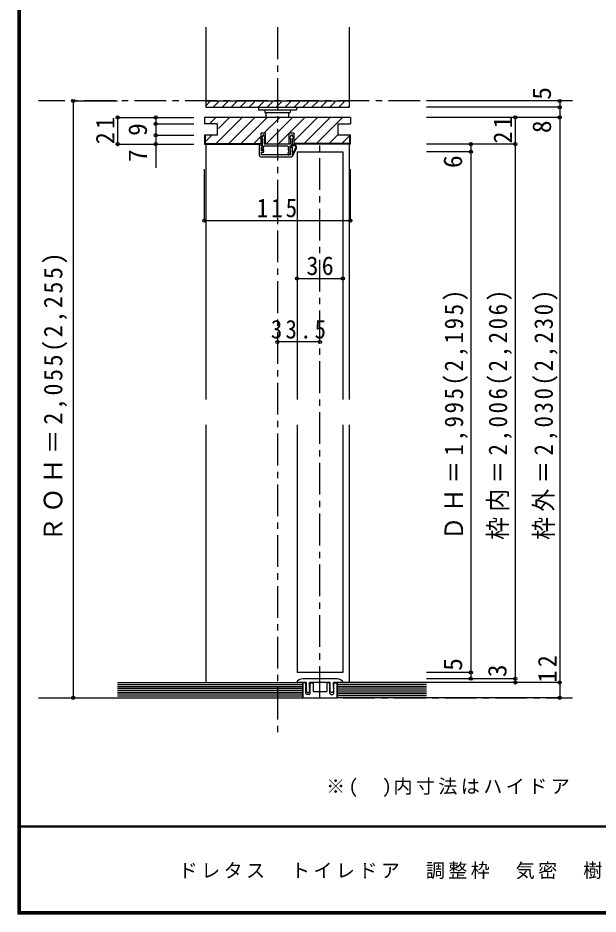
# Model space of a CAD drawing. Units: millimetres at full size, sheet at 1:5. Extents: x -973 to 977, y -718 to 696.
# Drawn here: x -973 to -516, y -701 to 5 of the extents above; entities that cross this region are included whole.
import ezdxf
from ezdxf.enums import TextEntityAlignment as Align

# ---------------------------------------------------------------- set-up
doc = ezdxf.new("R2010")
doc.units = ezdxf.units.MM
doc.header["$LTSCALE"] = 5
doc.header["$PDMODE"] = 32
doc.header["$PDSIZE"] = 2.5
doc.linetypes.add('CHAIN1', pattern=[8, 5, -1, 1, -1])
doc.linetypes.add('DASHED1', pattern=[1.8, 1.2, -0.6])
for name, color, linetype in [('0-0_補助線', 7, 'Continuous'), ('0-1_通り芯', 4, 'CHAIN1'), ('0-3_仕上げ', 7, 'Continuous'), ('0-4_枠', 3, 'Continuous'), ('0-6_扉', 6, 'Continuous'), ('0-7_金物', 7, 'Continuous'), ('0-8_戸当', 7, 'Continuous'), ('0-A_文字', 3, 'Continuous'), ('0-B_寸法', 7, 'Continuous'), ('0-C_ハッチ', 4, 'Continuous'), ('F-1_枠', 6, 'Continuous'), ('F-A_文字', 7, 'Continuous')]:
    doc.layers.add(name, color=color, linetype=linetype)
doc.styles.add('ＭＳ ゴシック', font='')
doc.styles.get('ＭＳ ゴシック').set_extended_font_data('MS Gothic')

msp = doc.modelspace()

# ---------------------------------------------------------------- linework, layer by layer
at = {"layer": '0-0_補助線', "color": 4}
for p, q in [((-894.783, -73.5), (-894.783, -94.5)), ((-864.783, -87.5), (-864.783, -113.271)), ((-826.372, -154.773), (-826.372, -114.324)), ((-711.372, -154.773), (-711.372, -114.324)), ((-826.372, -154.773), (-711.372, -154.773))]:
    msp.add_line(p, q, dxfattribs=at)
at = {"layer": '0-0_補助線'}
for p in [(-894.783, -73.5), (-864.783, -87.5), (-894.783, -94.5), (-864.783, -94.5), (-826.372, -154.773), (-711.372, -154.773)]:
    msp.add_point(p, dxfattribs=at)
at = {"layer": '0-1_通り芯'}
for p, q in [((-768.872, -2.5), (-768.872, -558.742)), ((-536.426, -60.5), (-957.002, -60.5)), ((-735.372, -530.5), (-735.372, -94.5)), ((-957.002, -530.5), (-536.426, -530.5))]:
    msp.add_line(p, q, dxfattribs=at)
at = {"layer": '0-3_仕上げ'}
for p, q in [((-825.372, -2.5), (-825.372, -65.5)), ((-712.372, -2.5), (-712.372, -65.5)), ((-825.372, -60.5), (-712.372, -60.5)), ((-825.372, -65.5), (-712.372, -65.5)), ((-894.783, -520), (-748.872, -520)), ((-894.783, -521.5), (-748.872, -521.5)), ((-651.426, -520), (-721.872, -520)), ((-651.426, -521.5), (-721.872, -521.5)), ((-894.783, -523), (-748.872, -523)), ((-894.783, -524.5), (-748.872, -524.5)), ((-894.783, -526), (-748.872, -526)), ((-894.783, -527.5), (-748.872, -527.5)), ((-894.783, -529), (-748.872, -529)), ((-651.426, -523), (-721.872, -523)), ((-651.426, -524.5), (-721.872, -524.5)), ((-651.426, -526), (-721.872, -526)), ((-651.426, -527.5), (-721.872, -527.5)), ((-651.426, -529), (-721.872, -529))]:
    msp.add_line(p, q, dxfattribs=at)
at = {"layer": '0-3_仕上げ', "color": 2}
for p, q in [((-894.783, -518.5), (-748.872, -518.5)), ((-748.872, -518.5), (-748.872, -530.5)), ((-894.783, -530.5), (-748.872, -530.5)), ((-651.426, -530.5), (-721.872, -530.5))]:
    msp.add_line(p, q, dxfattribs=at)
msp.add_lwpolyline([(-651.426, -518.5), (-721.872, -518.5), (-721.872, -530.5)], dxfattribs=at)
at = {"layer": '0-4_枠'}
for p, q in [((-826.372, -73.5), (-826.372, -78.5)), ((-711.372, -73.5), (-826.372, -73.5)), ((-711.372, -73.5), (-711.372, -78.5)), ((-816.372, -78.5), (-826.372, -78.5)), ((-816.372, -78.5), (-816.372, -87.5)), ((-721.371, -78.5), (-721.371, -87.5)), ((-721.371, -78.5), (-711.372, -78.5)), ((-816.372, -87.5), (-826.372, -87.5)), ((-826.372, -87.5), (-826.372, -94.5)), ((-755.851, -86), (-759.551, -86)), ((-759.551, -94.5), (-759.551, -86)), ((-755.851, -86), (-755.851, -94.5)), ((-711.372, -87.5), (-721.371, -87.5)), ((-711.872, -94), (-711.872, -87.5)), ((-711.372, -94.5), (-711.372, -87.5)), ((-826.372, -94.5), (-781.851, -94.5)), ((-759.551, -94.5), (-778.151, -94.5)), ((-711.872, -94), (-755.851, -94)), ((-711.372, -94.5), (-755.851, -94.5))]:
    msp.add_line(p, q, dxfattribs=at)
at = {"layer": '0-4_枠', "color": 4}
for p, q in [((-825.372, -94.5), (-825.372, -295.5)), ((-712.372, -94.5), (-712.372, -295.5)), ((-825.372, -315.5), (-825.372, -518.5)), ((-712.372, -315.5), (-712.372, -518.5))]:
    msp.add_line(p, q, dxfattribs=at)
at = {"layer": '0-4_枠'}
for points in [[(-825.872, -87.5), (-825.872, -94), (-781.851, -94)], [(-778.151, -94.5), (-778.151, -86), (-781.851, -86), (-781.851, -94.5)]]:
    msp.add_lwpolyline(points, dxfattribs=at)
at = {"layer": '0-6_扉'}
for p, q in [((-753.372, -100.5), (-753.372, -295.5)), ((-753.372, -100.5), (-717.372, -100.5)), ((-717.372, -100.5), (-717.372, -295.5)), ((-753.372, -315.5), (-753.372, -510.5)), ((-717.372, -315.5), (-717.372, -510.5)), ((-717.372, -510.5), (-753.372, -510.5))]:
    msp.add_line(p, q, dxfattribs=at)
at = {"layer": '0-7_金物'}
for p, q in [((-783.872, -65.5), (-753.872, -65.5)), ((-783.872, -65.5), (-783.872, -67.5)), ((-783.872, -67.5), (-753.872, -67.5)), ((-778.872, -67.5), (-778.872, -69.5)), ((-778.872, -69.5), (-758.872, -69.5)), ((-777.872, -69.5), (-777.872, -73.5)), ((-759.872, -73.5), (-759.872, -69.5)), ((-758.872, -67.5), (-758.872, -69.5)), ((-753.872, -65.5), (-753.872, -67.5)), ((-753.372, -518.5), (-753.372, -518.017)), ((-746.022, -518.5), (-753.372, -518.5)), ((-748.872, -530.5), (-748.872, -518.8)), ((-747.422, -518.8), (-748.872, -518.8)), ((-748.772, -518.8), (-748.772, -530.5)), ((-723.372, -515.5), (-747.372, -515.5)), ((-746.422, -521.05), (-746.422, -519.8)), ((-746.422, -521.05), (-746.214, -521.396)), ((-746.422, -522.05), (-746.214, -521.704)), ((-746.422, -526.8), (-746.422, -522.05)), ((-746.022, -521.5), (-746.229, -521.846)), ((-746.022, -521.5), (-746.022, -518.5)), ((-743.522, -521.5), (-743.522, -518.5)), ((-727.222, -518.5), (-743.522, -518.5)), ((-743.522, -521.5), (-743.314, -521.846)), ((-743.522, -522.5), (-743.314, -522.154)), ((-743.122, -521.05), (-743.329, -521.396)), ((-743.122, -522.05), (-743.329, -521.704)), ((-743.122, -521.05), (-743.122, -519.8)), ((-743.122, -526.8), (-743.122, -522.05)), ((-742.122, -518.8), (-740.772, -518.8)), ((-740.772, -518.8), (-740.772, -525.5)), ((-728.622, -518.8), (-729.972, -518.8)), ((-729.972, -518.8), (-729.972, -525.5)), ((-727.622, -521.05), (-727.622, -519.8)), ((-727.622, -521.05), (-727.414, -521.396)), ((-727.622, -522.05), (-727.414, -521.704)), ((-727.622, -526.8), (-727.622, -522.05)), ((-727.222, -521.5), (-727.429, -521.846)), ((-727.222, -522.5), (-727.429, -522.154)), ((-727.222, -521.5), (-727.222, -518.5)), ((-724.722, -521.5), (-724.722, -518.5)), ((-717.372, -518.5), (-724.722, -518.5)), ((-724.722, -521.5), (-724.514, -521.846)), ((-724.322, -521.05), (-724.529, -521.396)), ((-724.322, -522.05), (-724.529, -521.704)), ((-724.322, -521.05), (-724.322, -519.8)), ((-724.322, -526.8), (-724.322, -522.05)), ((-723.322, -518.8), (-721.872, -518.8)), ((-721.972, -518.8), (-721.972, -530.5)), ((-717.372, -518.5), (-717.372, -518.017)), ((-746.022, -523), (-746.229, -523.346)), ((-746.022, -524), (-746.229, -523.654)), ((-746.022, -524.5), (-746.229, -524.846)), ((-745.138, -526.34), (-746.192, -525.204)), ((-746.022, -524), (-746.022, -524.5)), ((-744.122, -527.8), (-745.422, -527.8)), ((-744.405, -526.34), (-743.352, -525.204)), ((-743.522, -523), (-743.522, -522.5)), ((-743.522, -523), (-743.314, -523.346)), ((-743.522, -524), (-743.314, -523.654)), ((-743.522, -524.5), (-743.522, -524)), ((-743.522, -524.5), (-743.314, -524.846)), ((-740.772, -525.5), (-735.872, -525.5)), ((-735.372, -526), (-735.872, -525.5)), ((-735.372, -526), (-734.872, -525.5)), ((-734.872, -525.5), (-729.972, -525.5)), ((-727.222, -523), (-727.429, -523.346)), ((-727.222, -524), (-727.429, -523.654)), ((-727.222, -524.5), (-727.429, -524.846)), ((-726.338, -526.34), (-727.392, -525.204)), ((-727.222, -523), (-727.222, -522.5)), ((-727.222, -524.5), (-727.222, -524)), ((-726.622, -527.8), (-725.322, -527.8)), ((-725.605, -526.34), (-724.552, -525.204)), ((-724.722, -523), (-724.514, -523.346)), ((-724.722, -524), (-724.514, -523.654)), ((-724.722, -524), (-724.722, -524.5)), ((-724.722, -524.5), (-724.514, -524.846))]:
    msp.add_line(p, q, dxfattribs=at)
for points in [[(-748.872, -530.5), (-721.872, -530.5), (-721.872, -518.8)], [(-746.022, -523), (-746.022, -522.5), (-746.229, -522.154)], [(-724.722, -523), (-724.722, -522.5), (-724.514, -522.154)]]:
    msp.add_lwpolyline(points, dxfattribs=at)
for centre, radius, start, end in [((-752.372, -518.017), 1, 123.74899, 180), ((-747.372, -525.5), 10, 90, 123.74899), ((-747.422, -519.8), 1, 0, 90), ((-745.972, -522), 0.3, 149.05365, 210.94635), ((-746.472, -521.55), 0.3, 329.05368, 30.94635), ((-743.072, -521.55), 0.3, 149.05365, 210.94632), ((-743.572, -522), 0.3, 329.05366, 30.94633), ((-742.122, -519.8), 1, 90, 180), ((-728.622, -519.8), 1, 0, 90), ((-727.172, -522), 0.3, 149.05368, 210.94635), ((-727.672, -521.55), 0.3, 329.05368, 30.94635), ((-724.272, -521.55), 0.3, 149.05365, 210.94632), ((-724.772, -522), 0.3, 329.05365, 30.94635), ((-723.322, -519.8), 1, 90, 180), ((-723.372, -525.5), 10, 56.25101, 90), ((-718.372, -518.017), 1, 0, 56.25101), ((-745.422, -526.8), 1, 180, 270), ((-745.972, -523.5), 0.3, 149.05365, 210.94635), ((-745.972, -525), 0.3, 149.05362, 222.83826), ((-744.772, -526), 0.5, 222.83826, 317.16173), ((-744.122, -526.8), 1, 270, 0), ((-743.572, -525), 0.3, 317.16173, 30.9463), ((-743.572, -523.5), 0.3, 329.05366, 30.94633), ((-726.622, -526.8), 1, 180, 270), ((-727.172, -523.5), 0.3, 149.05368, 210.94635), ((-727.172, -525), 0.3, 149.05368, 222.83826), ((-725.972, -526), 0.5, 222.83826, 317.16174), ((-725.322, -526.8), 1, 270, 0), ((-724.772, -525), 0.3, 317.16174, 30.94638), ((-724.772, -523.5), 0.3, 329.05365, 30.94635)]:
    msp.add_arc(centre, radius, start, end, dxfattribs=at)
at = {"layer": '0-8_戸当'}
for p, q in [((-780.701, -90), (-781.851, -90)), ((-780.701, -94.5), (-780.701, -90)), ((-759.251, -90), (-757.751, -87)), ((-759.251, -90), (-758.501, -90)), ((-758.501, -90), (-758.501, -94.5)), ((-757.751, -87), (-755.851, -90)), ((-757.001, -95.2), (-757.001, -90)), ((-757.001, -90), (-755.851, -90)), ((-783.001, -103.5), (-783.001, -94.8)), ((-782.476, -94.602), (-781.026, -96.502)), ((-781.251, -97), (-781.501, -97)), ((-781.488, -97.387), (-781.015, -99.105)), ((-781.201, -97), (-780.951, -97)), ((-780.199, -97.834), (-779.887, -98.695)), ((-779.751, -96.5), (-779.751, -97)), ((-761.001, -96), (-779.251, -96)), ((-758.501, -94.5), (-779.201, -94.5)), ((-760.501, -96.5), (-760.501, -98.46)), ((-759.101, -96), (-759.101, -98.337)), ((-758.001, -96), (-759.101, -96)), ((-757.701, -97), (-758.953, -98.203)), ((-758.001, -95.2), (-758.001, -96)), ((-757.001, -95.2), (-758.001, -95.2)), ((-755.501, -95.9), (-758.001, -95.9)), ((-757.001, -97), (-757.701, -97)), ((-755.501, -95.2), (-757.001, -95.2)), ((-757.001, -104), (-757.001, -97)), ((-754.517, -97.491), (-757.001, -102.44)), ((-753.891, -97.805), (-757.001, -104)), ((-782.001, -104.5), (-757.501, -104.5)), ((-758.501, -103), (-781.501, -103)), ((-759.951, -99.469), (-760.769, -102.092)), ((-758.655, -100.018), (-759.433, -102.509)), ((-758.55, -99), (-758.501, -99)), ((-758.501, -103), (-758.501, -99))]:
    msp.add_line(p, q, dxfattribs=at)
for points in [[(-778.451, -90), (-779.951, -87), (-781.851, -90)], [(-778.451, -90), (-779.201, -90), (-779.201, -94.5)], [(-781.501, -103), (-781.501, -100.9), (-779.501, -100.9), (-779.501, -99.7), (-781.501, -99.7), (-781.501, -97)], [(-780.701, -94.5), (-780.951, -94.5), (-780.951, -97)]]:
    msp.add_lwpolyline(points, dxfattribs=at)
for centre, radius, start, end in [((-782.701, -94.8), 0.3, 41.34778, 180), ((-781.201, -97.3), 0.3, 90, 196.79003), ((-781.251, -96.7), 0.3, 270, 41.34778), ((-780.451, -98.9), 0.6, 270, 23.33765), ((-780.751, -97), 1, 303.47738, 0), ((-779.251, -96.5), 0.5, 90, 180), ((-761.001, -96.5), 0.5, 0, 90), ((-759.301, -98.46), 1.2, 180, 237.21126), ((-758.301, -98.337), 0.8, 180, 221.40962), ((-758.55, -98.5), 0.5, 143.61521, 270), ((-755.501, -97), 1.8, 333.42485, 90), ((-755.501, -97), 1.1, 333.42485, 90), ((-782.001, -103.5), 1, 180, 270), ((-780.451, -98.9), 0.6, 196.79003, 270), ((-760.101, -102.3), 0.7, 162.67017, 342.67017), ((-759.801, -99.66), 1.2, 342.67017, 41.40962), ((-757.501, -104), 0.5, 270, 0)]:
    msp.add_arc(centre, radius, start, end, dxfattribs=at)
at = {"layer": '0-B_寸法', "color": 4}
for p, q in [((-929.783, -60.5), (-894.783, -60.5)), ((-929.783, -60.5), (-929.783, -530.5)), ((-546.426, -60.5), (-651.426, -60.5)), ((-546.426, -60.5), (-546.426, -530.5)), ((-546.426, -65.5), (-651.426, -65.5)), ((-894.783, -73.5), (-834.783, -73.5)), ((-864.783, -73.5), (-864.783, -87.5)), ((-546.426, -73.5), (-651.426, -73.5)), ((-581.426, -73.5), (-581.426, -518.5)), ((-864.783, -78.5), (-834.783, -78.5)), ((-864.783, -87.5), (-834.783, -87.5)), ((-894.783, -94.5), (-834.783, -94.5)), ((-581.426, -94.5), (-651.426, -94.5)), ((-616.426, -94.5), (-616.426, -515.5)), ((-616.426, -100.5), (-651.426, -100.5)), ((-753.372, -200.312), (-717.372, -200.312)), ((-735.372, -250.312), (-768.872, -250.312)), ((-616.426, -510.5), (-651.426, -510.5)), ((-581.426, -515.5), (-651.426, -515.5)), ((-546.426, -518.5), (-651.426, -518.5)), ((-929.783, -530.5), (-894.783, -530.5)), ((-546.426, -530.5), (-651.426, -530.5))]:
    msp.add_line(p, q, dxfattribs=at)
at = {"layer": '0-B_寸法'}
for p in [(-929.783, -60.5), (-546.426, -60.5), (-546.426, -65.5), (-894.783, -73.5), (-864.783, -73.5), (-864.783, -78.5), (-581.426, -73.5), (-546.426, -73.5), (-864.783, -87.5), (-894.783, -94.5), (-864.783, -94.5), (-616.426, -94.5), (-581.426, -94.5), (-616.426, -100.5), (-753.372, -200.312), (-717.372, -200.312), (-768.872, -250.312), (-735.372, -250.312), (-616.426, -510.5), (-616.426, -515.5), (-581.426, -515.5), (-581.426, -518.5), (-546.426, -518.5), (-929.783, -530.5), (-546.426, -530.5)]:
    msp.add_point(p, dxfattribs=at)
at = {"layer": '0-C_ハッチ', "linetype": 'DASHED1'}
for p, q in [((-825.372, -64.395), (-821.477, -60.5)), ((-819.406, -65.5), (-814.406, -60.5)), ((-812.335, -65.5), (-807.335, -60.5)), ((-805.264, -65.5), (-800.264, -60.5)), ((-798.193, -65.5), (-793.193, -60.5)), ((-791.122, -65.5), (-786.122, -60.5)), ((-784.051, -65.5), (-779.051, -60.5)), ((-776.98, -65.5), (-771.98, -60.5)), ((-769.909, -65.5), (-764.909, -60.5)), ((-762.837, -65.5), (-757.837, -60.5)), ((-755.766, -65.5), (-750.766, -60.5)), ((-748.695, -65.5), (-743.695, -60.5)), ((-741.624, -65.5), (-736.624, -60.5)), ((-734.553, -65.5), (-729.553, -60.5)), ((-727.482, -65.5), (-722.482, -60.5)), ((-720.411, -65.5), (-715.411, -60.5)), ((-713.34, -65.5), (-712.372, -64.532))]:
    msp.add_line(p, q, dxfattribs=at)
at = {"layer": '0-C_ハッチ'}
for p, q in [((-822.458, -78.5), (-817.458, -73.5)), ((-817.159, -94), (-796.659, -73.5)), ((-815.372, -82.313), (-806.558, -73.5)), ((-807.259, -94), (-786.759, -73.5)), ((-797.36, -94), (-776.86, -73.5)), ((-779.46, -86), (-766.96, -73.5)), ((-777.561, -94), (-757.061, -73.5)), ((-767.661, -94), (-747.161, -73.5)), ((-755.851, -92.089), (-737.262, -73.5)), ((-747.862, -94), (-727.362, -73.5)), ((-737.963, -94), (-717.463, -73.5)), ((-825.872, -92.814), (-820.558, -87.5)), ((-787.46, -94), (-781.851, -88.391)), ((-728.063, -94), (-721.563, -87.5)), ((-718.164, -94), (-711.872, -87.708))]:
    msp.add_line(p, q, dxfattribs=at)
at = {"layer": 'F-1_枠'}
for p, q in [((-973.347, 695.833), (-973.347, -700.833)), ((-972.514, 695.833), (-972.514, -700.833)), ((-971.68, 695.833), (-971.68, -700.833)), ((976.653, -631.667), (-973.347, -631.667)), ((976.653, -632.5), (-973.347, -632.5)), ((976.653, -699.167), (-973.347, -699.167)), ((976.653, -700), (-973.347, -700)), ((976.653, -700.833), (-973.347, -700.833))]:
    msp.add_line(p, q, dxfattribs=at)

# ---------------------------------------------------------------- texts
at = {"layer": '0-0_補助線', "style": 'ＭＳ ゴシック'}
msp.add_text('7', height=14.66, rotation=90, dxfattribs=at).set_placement((-867.283, -108.552), align=Align.BOTTOM_LEFT)
at = {"layer": '0-0_補助線', "insert": (-897.283, -94.625), "char_height": 14.66, "attachment_point": 7, "rotation": 90, "style": 'ＭＳ ゴシック'}
msp.add_mtext('\\T1.27;\\W0.95;21', dxfattribs=at)
at = {"layer": '0-0_補助線', "insert": (-785.122, -152.273), "char_height": 14.66, "attachment_point": 7, "style": 'ＭＳ ゴシック'}
msp.add_mtext('\\T1.27;\\W0.9;115', dxfattribs=at)
at = {"layer": '0-A_文字', "color": 7, "insert": (-730.487, -608.63), "char_height": 11, "attachment_point": 7, "style": 'ＭＳ ゴシック'}
msp.add_mtext('\\T1.18;※(\u3000)内寸法はハイドア', dxfattribs=at)
at = {"layer": '0-B_寸法', "style": 'ＭＳ ゴシック'}
for s, p in [('5', (-548.926, -59.542)), ('8', (-548.842, -85.836)), ('9', (-867.283, -88)), ('6', (-618.91, -113.314)), ('5', (-618.926, -509.25)), ('3', (-583.926, -514.25))]:
    msp.add_text(s, height=14.66, rotation=90, dxfattribs=at).set_placement(p, align=Align.BOTTOM_LEFT)
at = {"layer": '0-B_寸法', "char_height": 14.66, "attachment_point": 7, "rotation": 90, "style": 'ＭＳ ゴシック'}
for s, insert in [('\\T1.27;\\W0.95;21', (-583.926, -94.068)), ('\\T1.21;\\W0.95;ＲＯＨ＝2,055(2,255)', (-934.424, -407.375)), ('\\T1.23;\\W0.9;ＤＨ＝1,995(2,195)', (-618.606, -406.125)), ('\\T1.23;\\W0.9;枠内＝2,006(2,206)', (-583.926, -406.125)), ('\\T1.23;\\W0.9;枠外＝2,030(2,230)', (-547.912, -406.125)), ('\\T1.27;\\W0.95;12', (-548.926, -518.5))]:
    msp.add_mtext(s, dxfattribs=dict(at, insert=insert))
at = {"layer": '0-B_寸法', "char_height": 14.66, "attachment_point": 7, "style": 'ＭＳ ゴシック'}
for s, insert in [('\\T1.27;\\W0.95;36', (-745.997, -197.812)), ('\\T1.28;\\W0.9;33.5', (-773.997, -247.812))]:
    msp.add_mtext(s, dxfattribs=dict(at, insert=insert))
at = {"layer": 'F-A_文字', "insert": (-846.68, -673.333), "char_height": 11, "attachment_point": 7, "style": 'ＭＳ ゴシック'}
msp.add_mtext('\\T1.18;ドレタス\u3000トイレドア\u3000調整枠\u3000気密\u3000樹脂下枠\u3000枠外W654', dxfattribs=at)

doc.saveas('drawing.dxf')
